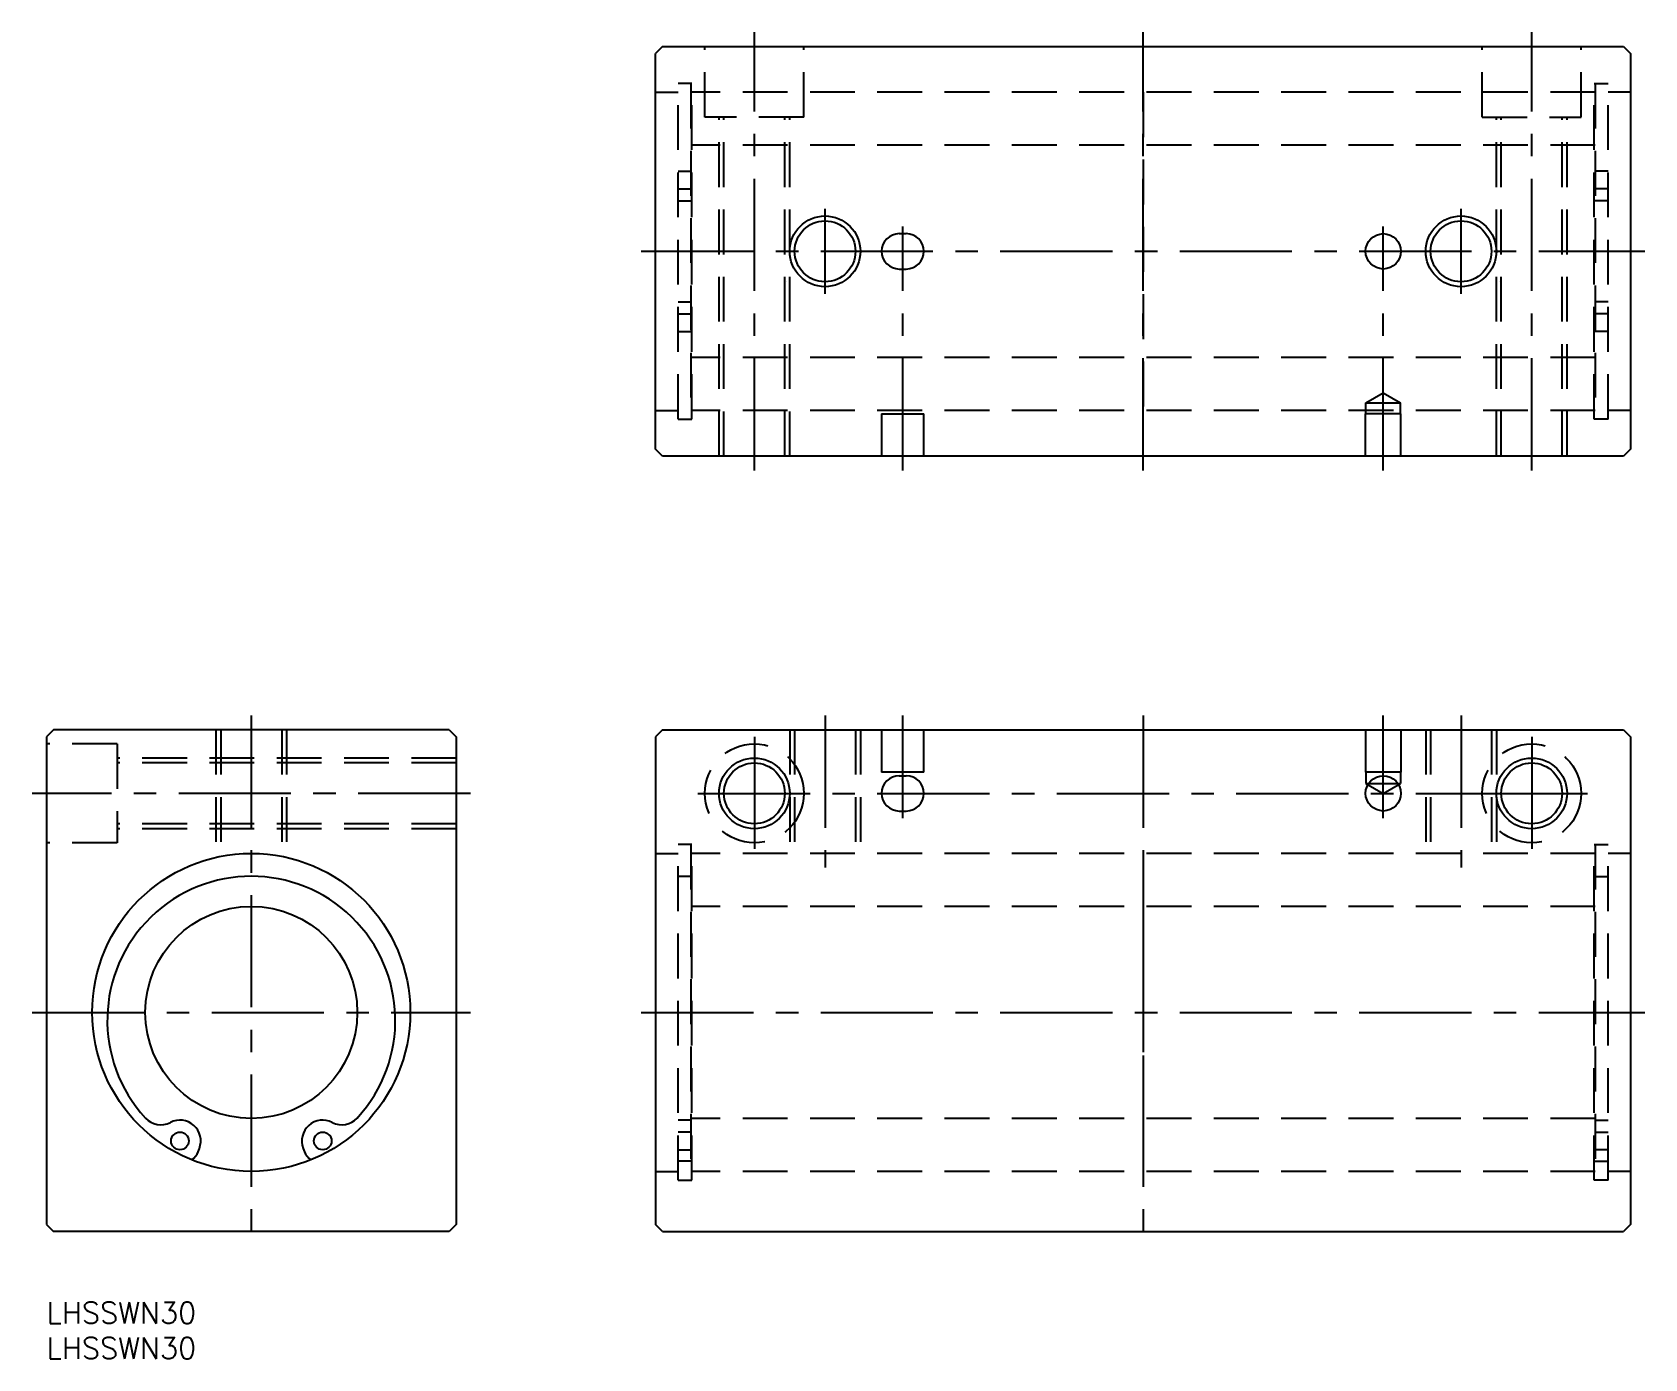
# Model space of a CAD drawing. Extents: x -2 to 226, y -8 to 180.
import ezdxf

# ---------------------------------------------------------------- set-up
doc = ezdxf.new("R2010")
doc.units = 0
doc.header["$LTSCALE"] = 0.5
for name, pattern in [('CENTER', [50.8, 31.75, -6.35, 6.35, -6.35]), ('DASHED', [19.05, 12.7, -6.35]), ('DOT', [0.5, 0.25, -0.25])]:
    doc.linetypes.add(name, pattern=pattern)
doc.layers.get('0').update_dxf_attribs({"linetype": 'CONTINUOUS'})
for name, color, linetype in [('MSM_CENTER', 1, 'CENTER'), ('MSM_CONTINUOUS', 7, 'CONTINUOUS'), ('MSM_DASHED', 4, 'DASHED'), ('MSM_NARROW', 5, 'CONTINUOUS'), ('MSM_PART_NUMBER', 7, 'CONTINUOUS')]:
    doc.layers.add(name, color=color, linetype=linetype)
doc.styles.get("Standard").update_dxf_attribs({"font": 'txt.shx', "height": 3, "bigfont": 'bigfont.shx'})

# ---------------------------------------------------------------- blocks, each defined once
blk = doc.blocks.new('*U15')
at = {"layer": 'MSM_PART_NUMBER'}
blk.add_text('LHSSWN30', height=3, dxfattribs=at).set_placement((0, -3))
blk = doc.blocks.new('*U16')
at = {"layer": 'MSM_PART_NUMBER'}
blk.add_text('LHSSWN30', height=3, dxfattribs=at).set_placement((0, -8))

msp = doc.modelspace()

# ---------------------------------------------------------------- linework, layer by layer
at = {"color": 12, "linetype": 'DOT'}
for p, q in [((100.23, 144.39), (100.23, 144.39)), ((104.71, 144.39), (104.71, 144.39)), ((205.67, 144.39), (205.67, 144.39)), ((210.15, 144.39), (210.15, 144.39)), ((33.3, 76.52), (33.3, 76.52)), ((33.3, 72.04), (33.3, 72.04))]:
    msp.add_line(p, q, dxfattribs=at)
at = {"layer": 'MSM_CENTER'}
for p, q in [((100.19, 117.69), (100.19, 179.69)), ((155.19, 117.69), (155.19, 179.69)), ((210.19, 117.69), (210.19, 179.69)), ((110.19, 142.69), (110.19, 154.69)), ((200.19, 142.69), (200.19, 154.69)), ((121.19, 117.69), (121.19, 152.19)), ((189.19, 117.69), (189.19, 152.19)), ((84.19, 148.69), (226.19, 148.69)), ((29, 83), (29, 8)), ((110.19, 83), (110.19, 61.5)), ((121.19, 68.5), (121.19, 83)), ((155.19, 83), (155.19, 8)), ((189.19, 68.5), (189.19, 83)), ((200.19, 83), (200.19, 61.5)), ((100.19, 80), (100.19, 64)), ((210.19, 80), (210.19, 64)), ((60, 72), (-2, 72)), ((92.19, 72), (210.19, 72)), ((202.19, 72), (218.19, 72)), ((-2, 41), (60, 41)), ((84.19, 41), (226.19, 41))]:
    msp.add_line(p, q, dxfattribs=at)
at = {"layer": 'MSM_CONTINUOUS'}
for p, q in [((87.19, 177.69), (86.19, 176.69)), ((86.19, 120.69), (86.19, 176.69)), ((87.19, 177.69), (223.19, 177.69)), ((223.19, 177.69), (224.19, 176.69)), ((224.19, 176.69), (224.19, 120.69)), ((120.69, 151.19), (121.69, 151.19)), ((120.69, 146.19), (121.69, 146.19)), ((87.19, 119.69), (86.19, 120.69)), ((223.19, 119.69), (87.19, 119.69)), ((224.19, 120.69), (223.19, 119.69)), ((1, 81), (0, 80)), ((0, 80), (0, 11)), ((57, 81), (1, 81)), ((57, 81), (58, 80)), ((58, 80), (58, 11)), ((87.19, 81), (86.19, 80)), ((86.19, 80), (86.19, 11)), ((87.19, 81), (223.19, 81)), ((223.19, 81), (224.19, 80)), ((224.19, 80), (224.19, 11)), ((120.69, 74.5), (121.69, 74.5)), ((120.69, 69.5), (121.69, 69.5)), ((21.47, 21.29), (21.66, 21.76)), ((36.34, 21.76), (36.53, 21.29)), ((0, 11), (1, 10)), ((57, 10), (1, 10)), ((58, 11), (57, 10)), ((87.19, 10), (86.19, 11)), ((87.19, 10), (223.19, 10)), ((224.19, 11), (223.19, 10))]:
    msp.add_line(p, q, dxfattribs=at)
for centre, radius in [((110.19, 148.69), 4.3), ((200.19, 148.69), 4.3), ((189.19, 148.69), 2.5), ((100.19, 72), 4.3), ((210.19, 72), 4.3), ((189.19, 72), 2.5), ((29, 41), 22.5), ((29, 41), 15), ((18.9, 22.82), 1.25), ((39.1, 22.82), 1.25)]:
    msp.add_circle(centre, radius, dxfattribs=at)
for centre, radius, start, end in [((120.69, 148.69), 2.5, 90, 270), ((121.69, 148.69), 2.5, 270, 90), ((120.69, 72), 2.5, 90, 270), ((121.69, 72), 2.5, 270, 90), ((29, 39.88), 20.38, 317.3049, 222.6951), ((16.19, 28.06), 2.95, 222.6951, 297.3094), ((18.9, 22.82), 2.95, 339.1033, 117.3094), ((39.1, 22.82), 2.95, 62.6906, 200.8967), ((41.81, 28.06), 2.95, 242.6906, 317.3049), ((19.14, 22.18), 2.5, 305.2253, 339.1033), ((38.86, 22.18), 2.5, 200.8967, 234.7747)]:
    msp.add_arc(centre, radius, start, end, dxfattribs=at)
at = {"layer": 'MSM_DASHED'}
for p, q in [((93.19, 167.69), (93.19, 177.69)), ((107.19, 167.69), (107.19, 177.69)), ((203.19, 167.69), (203.19, 177.69)), ((217.19, 167.69), (217.19, 177.69)), ((86.19, 171.19), (89.39, 171.19)), ((89.39, 124.94), (89.39, 172.44)), ((91.34, 172.44), (89.39, 172.44)), ((91.19, 172.44), (91.19, 124.94)), ((219.19, 171.19), (91.19, 171.19)), ((91.34, 124.94), (91.34, 172.44)), ((155.19, 171.19), (155.19, 126.19)), ((219.04, 124.94), (219.04, 172.44)), ((219.04, 172.44), (220.99, 172.44)), ((219.19, 172.44), (219.19, 124.94)), ((220.99, 124.94), (220.99, 172.44)), ((224.19, 171.19), (220.99, 171.19)), ((107.19, 167.69), (93.19, 167.69)), ((95.19, 119.69), (95.19, 167.69)), ((95.89, 119.69), (95.89, 167.69)), ((104.49, 119.69), (104.49, 167.69)), ((105.19, 119.69), (105.19, 167.69)), ((203.19, 167.69), (217.19, 167.69)), ((205.19, 119.69), (205.19, 167.69)), ((205.89, 119.69), (205.89, 167.69)), ((214.49, 119.69), (214.49, 167.69)), ((215.19, 119.69), (215.19, 167.69)), ((219.19, 163.69), (91.19, 163.69)), ((89.39, 160.04), (91.19, 160.04)), ((220.99, 160.04), (219.19, 160.04)), ((89.39, 157.54), (91.19, 157.54)), ((220.99, 157.54), (219.19, 157.54)), ((89.39, 155.84), (91.19, 155.84)), ((220.99, 155.84), (219.19, 155.84)), ((89.39, 141.54), (91.19, 141.54)), ((220.99, 141.54), (219.19, 141.54)), ((89.39, 139.84), (91.19, 139.84)), ((220.99, 139.84), (219.19, 139.84)), ((89.39, 137.34), (91.19, 137.34)), ((220.99, 137.34), (219.19, 137.34)), ((219.19, 133.69), (91.19, 133.69)), ((186.74, 127.27), (189.19, 128.69)), ((189.19, 128.69), (191.64, 127.27)), ((86.19, 126.19), (89.39, 126.19)), ((219.19, 126.19), (91.19, 126.19)), ((118.19, 125.69), (118.19, 119.69)), ((118.19, 125.69), (124.19, 125.69)), ((124.19, 119.69), (124.19, 125.69)), ((186.69, 119.69), (186.69, 125.69)), ((191.69, 125.69), (186.69, 125.69)), ((186.74, 125.69), (186.74, 127.27)), ((186.74, 127.27), (191.64, 127.27)), ((191.64, 125.69), (191.64, 127.27)), ((191.69, 119.69), (191.69, 125.69)), ((224.19, 126.19), (220.99, 126.19)), ((89.39, 124.94), (91.34, 124.94)), ((220.99, 124.94), (219.04, 124.94)), ((24, 81), (24, 62.94)), ((24.7, 81), (24.7, 63.09)), ((33.3, 81), (33.3, 63.09)), ((34, 81), (34, 62.94)), ((105.19, 81), (105.19, 63.5)), ((105.89, 81), (105.89, 63.5)), ((114.49, 81), (114.49, 63.5)), ((115.19, 81), (115.19, 63.5)), ((118.19, 81), (118.19, 75)), ((124.19, 75), (124.19, 81)), ((186.69, 81), (186.69, 75)), ((191.69, 81), (191.69, 75)), ((195.19, 81), (195.19, 63.5)), ((195.89, 81), (195.89, 63.5)), ((204.49, 81), (204.49, 63.5)), ((205.19, 81), (205.19, 63.5)), ((10, 79), (0, 79)), ((10, 79), (10, 65)), ((58, 77), (10, 77)), ((58, 76.3), (10, 76.3)), ((124.19, 75), (118.19, 75)), ((191.69, 75), (186.69, 75)), ((186.74, 75), (186.74, 73.41)), ((186.74, 73.41), (189.19, 72)), ((186.74, 73.41), (191.64, 73.41)), ((189.19, 72), (191.64, 73.41)), ((191.64, 75), (191.64, 73.41)), ((58, 67.7), (10, 67.7)), ((58, 67), (10, 67)), ((10, 65), (0, 65)), ((91.19, 64.75), (89.39, 64.75)), ((91.34, 64.75), (89.39, 64.75)), ((89.39, 17.25), (89.39, 64.75)), ((91.19, 64.75), (91.19, 18.5)), ((91.34, 17.25), (91.34, 64.75)), ((219.04, 17.25), (219.04, 64.75)), ((219.04, 64.75), (220.99, 64.75)), ((219.19, 64.75), (219.19, 18.5)), ((219.19, 64.75), (220.99, 64.75)), ((220.99, 17.25), (220.99, 64.75)), ((86.19, 63.5), (89.39, 63.5)), ((219.19, 63.5), (91.19, 63.5)), ((155.19, 63.5), (155.19, 18.5)), ((224.19, 63.5), (220.99, 63.5)), ((91.19, 60.25), (89.39, 60.25)), ((219.19, 60.25), (220.99, 60.25)), ((219.19, 56), (91.19, 56)), ((91.19, 25.77), (89.39, 25.77)), ((219.19, 26), (91.19, 26)), ((219.19, 25.77), (220.99, 25.77)), ((91.19, 24.07), (89.39, 24.07)), ((219.19, 24.07), (220.99, 24.07)), ((89.39, 21.57), (91.19, 21.57)), ((220.99, 21.57), (219.19, 21.57)), ((86.19, 18.5), (89.39, 18.5)), ((91.19, 19.96), (89.39, 19.96)), ((219.19, 18.5), (91.19, 18.5)), ((219.19, 19.96), (220.99, 19.96)), ((224.19, 18.5), (220.99, 18.5)), ((89.39, 17.25), (91.34, 17.25)), ((220.99, 17.25), (219.04, 17.25))]:
    msp.add_line(p, q, dxfattribs=at)
for centre in [(100.19, 72), (210.19, 72)]:
    msp.add_circle(centre, 7, dxfattribs=at)
at = {"layer": 'MSM_NARROW'}
for centre in [(110.19, 148.69), (200.19, 148.69), (100.19, 72), (210.19, 72)]:
    msp.add_circle(centre, 5, dxfattribs=at)

# ---------------------------------------------------------------- block references
at = {"layer": 'MSM_CONTINUOUS'}
for name in ['*U15', '*U16']:
    msp.add_blockref(name, (0, 0), dxfattribs=at)

doc.saveas('drawing.dxf')
